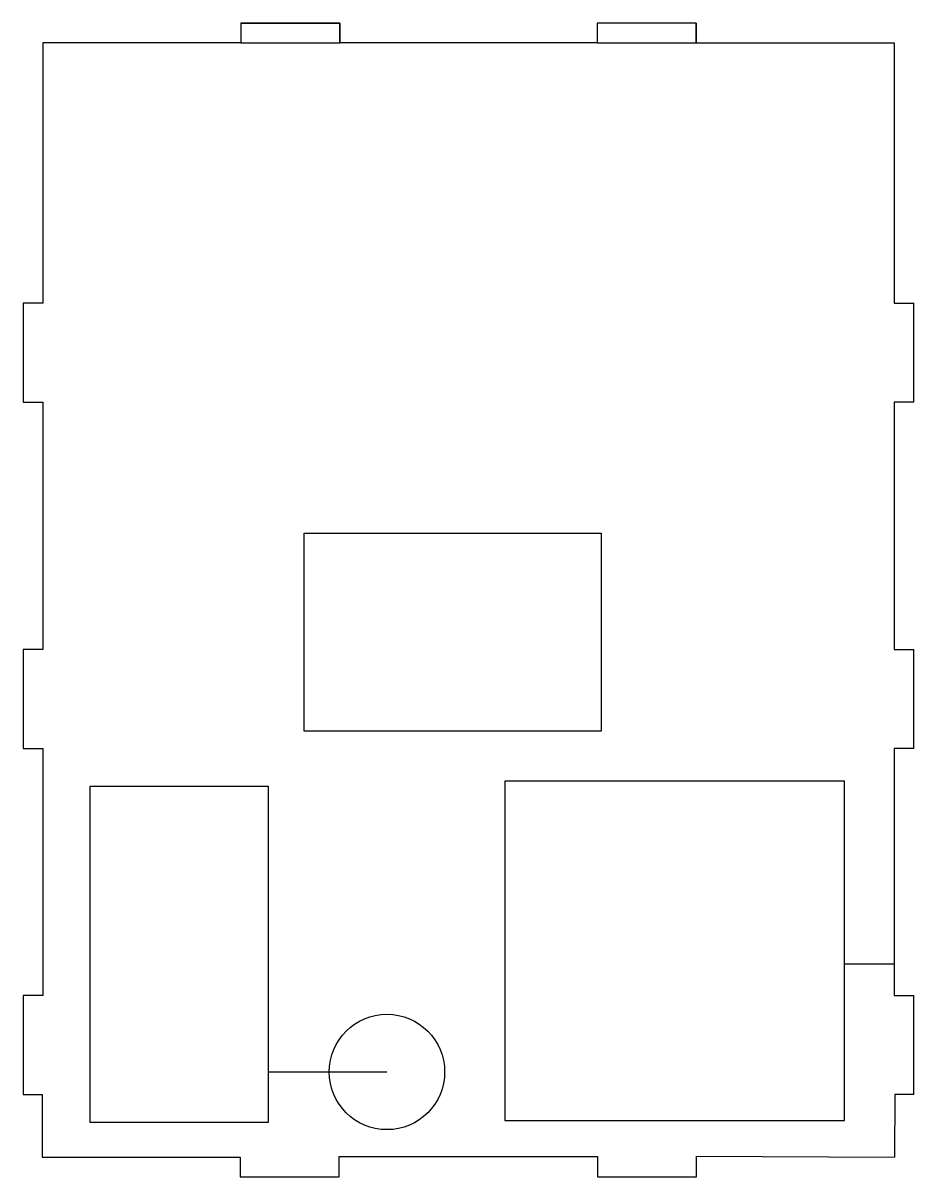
# Model space of a CAD drawing. Header units: millimetres. Extents: x -135 to 135, y -175 to 175.
import ezdxf

# ---------------------------------------------------------------- set-up
doc = ezdxf.new("R2010")
doc.units = ezdxf.units.MM
doc.layers.get('0').update_dxf_attribs({"linetype": 'CONTINUOUS'})

msp = doc.modelspace()

# ---------------------------------------------------------------- linework, layer by layer
for p, q in [((-69.04, 175), (-69.04, 169)), ((-69.04, 175), (-69.04, 169)), ((-69.04, 175), (-38.99, 175)), ((-38.99, 169), (-38.99, 175)), ((-38.99, 175), (-38.99, 169)), ((69, 175), (39, 175)), ((39, 175), (39, 169)), ((69, 175), (69, 169)), ((-69.04, 169), (-129.04, 169)), ((-129.04, 169), (-129.04, 90)), ((-69.04, 169), (-38.99, 169)), ((39, 169), (-38.99, 169)), ((69, 169), (129, 169)), ((129, 169), (129, 90)), ((-129.04, 90), (-135.04, 90)), ((-135.04, 90), (-135.04, 60)), ((129, 90), (135, 90)), ((135, 60), (135, 90)), ((-135.04, 60), (-129.04, 60)), ((-129.04, 60), (-129.04, -15)), ((135, 60), (129, 60)), ((129, 60), (129, -15)), ((-129.04, -15), (-135.04, -15)), ((-135.04, -15), (-135.04, -45)), ((129, -15), (135, -15)), ((135, -45), (135, -15)), ((-135.04, -45), (-129.04, -45)), ((-129.04, -45), (-129.04, -120)), ((135, -45), (129, -45)), ((129, -45), (129, -120)), ((114, -110.36), (129, -110.36)), ((-129.04, -120), (-135.04, -120)), ((-135.04, -120), (-135.04, -150)), ((129, -120), (135, -120)), ((135, -150), (135, -120)), ((-60.75, -143.16), (-24.75, -143.16)), ((-135.04, -150), (-129.24, -150)), ((-129.24, -150), (-129.24, -169)), ((129.17, -150), (129.07, -169)), ((135, -150), (129.17, -150)), ((-129.24, -169), (-69.24, -169)), ((-69.24, -169), (-69.24, -175)), ((-39.24, -175), (-39.24, -168.79)), ((-39.24, -168.79), (39.07, -168.79)), ((39.07, -168.79), (39.07, -175)), ((69.07, -175), (69.07, -168.68)), ((69.07, -168.68), (129.07, -169)), ((-69.24, -175), (-39.24, -175)), ((39.07, -175), (69.07, -175))]:
    msp.add_line(p, q)
for points in [[(-38.99, 175), (-69.04, 175)], [(69, 175), (39, 175), (39, 169), (69, 169)], [(-49.79, 20.26), (40.21, 20.26), (40.21, -39.74), (-49.79, -39.74)], [(114, -54.91), (11, -54.91), (11, -157.91), (114, -157.91)], [(-114.75, -56.47), (-60.75, -56.47), (-60.75, -158.47), (-114.75, -158.47)]]:
    msp.add_lwpolyline(points, close=True)
msp.add_circle((-24.75, -143.16), 17.5)

doc.saveas('drawing.dxf')
